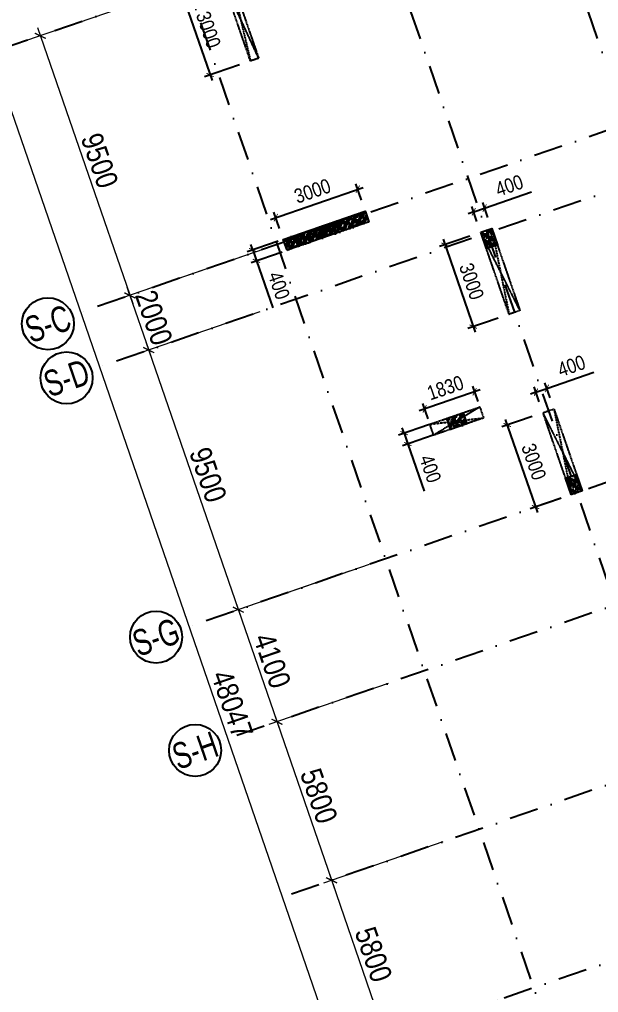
# Model space of a CAD drawing. Header units: millimetres. Extents: x 13965 to 1327256, y -72704 to 46237.
# Drawn here: x 622661 to 642703, y -32339 to 1318 of the extents above; entities that cross this region are included whole.
import ezdxf
from ezdxf.enums import TextEntityAlignment as Align

# ---------------------------------------------------------------- set-up
doc = ezdxf.new("R2010")
doc.units = ezdxf.units.MM
doc.header["$MEASUREMENT"] = 0
for name, pattern in [('DASHDOT', [1, 0.5, -0.25, 0, -0.25]), ('DASHED', [4.5, 3, -1.5]), ('HIDDEN', [0.375, 0.25, -0.125])]:
    doc.linetypes.add(name, pattern=pattern)
for name, color, linetype in [('ccu11-Khuat', 9, 'DASHED'), ('KC2-DIM', 251, 'Continuous'), ('KT-Luoi truc South Tower', 8, 'DASHDOT'), ('ST_MBDV Cot vach 220805$0$AUDIT_I_220805193045-1', 50, 'Continuous'), ('ST_MBDV Cot vach 220805$0$AUDIT_I_220805193045-5', 6, 'Continuous'), ('Xref_ST_MBDV Cot vach 30.7.2022|Xref_ST_MBDV Cot vach 30.7.2022|Xref_ST_MBDV Cot vach 30.7.2022|Xref_ST_MBDV Cot vach 30.7.2022|KC-Betong', 6, 'Continuous')]:
    doc.layers.add(name, color=color, linetype=linetype)
doc.layers.add('KT-Kich thuoc', color=159, linetype='Continuous', lineweight=18)
doc.styles.add('Arial Narrow', font='ARIALN.TTF')
doc.styles.add('ST_MBDV Cot vach 220805$0$HBA-Text', font='GOTHIC.TTF')
doc.dimstyles.new('ccu12-200', dxfattribs={"dimscale": 200, "dimtxt": 2.5, "dimasz": 1, "dimexe": 1, "dimexo": 2, "dimgap": 1, "dimtad": 1, "dimdec": 0, "dimdsep": 46, "dimtxsty": 'Arial Narrow', "dimblk": 'ARCHTICK', "dimcen": -1, "dimdle": 1, "dimclrd": 256, "dimclre": 256, "dimclrt": 3, "dimadec": 0, "dimazin": 2, "dimtfac": 0.1, "dimtdec": 0, "dimtmove": 0, "dimatfit": 1, "dimldrblk": 'ARCHTICK', "dimfxl": 1, "dimtvp": 0.833333, "dimtolj": 1, "dimtzin": 12, "dimarcsym": 0})
doc.dimstyles.new('CCU_1-300', dxfattribs={"dimscale": 300, "dimtxt": 2.5, "dimasz": 1, "dimexe": 1, "dimexo": 2, "dimgap": 0.5, "dimtad": 1, "dimdec": 0, "dimdsep": 46, "dimtxsty": 'Arial Narrow', "dimblk": 'ARCHTICK', "dimcen": -1, "dimdle": 1, "dimclrd": 256, "dimclre": 256, "dimclrt": 3, "dimadec": 0, "dimazin": 2, "dimtfac": 0.1, "dimtdec": 0, "dimtix": 1, "dimtmove": 2, "dimatfit": 1, "dimfxl": 1, "dimtvp": 0.833333, "dimtolj": 1, "dimtzin": 12, "dimarcsym": 0})

# ---------------------------------------------------------------- blocks, each defined once
blk = doc.blocks.new('_ArchTick')
at = {"color": 0, "const_width": 0.15}
blk.add_lwpolyline([(-0.5, -0.5), (0.5, 0.5)], dxfattribs=at)
blk = doc.blocks.new('*D1042')
at = {"layer": 'Defpoints', "color": 0, "transparency": 16777216}
for p in [(-107244, 41911, 0), (-103322, 33214, 0), (-108556, 31407)]:
    blk.add_point(p, dxfattribs=at)
at = {"layer": 'KT-Kich thuoc', "lineweight": -2, "transparency": 16777216}
for p, q in [((-107811, 41715), (-111940, 40289)), ((-111755, 40671), (-108459, 31124)), ((-103889, 33019), (-108840, 31309))]:
    blk.add_line(p, q, dxfattribs=at)
at = {"layer": 'KT-Kich thuoc', "lineweight": -2, "transparency": 16777216, "xscale": 300, "yscale": 300, "zscale": 300}
for p, rotation in [((-111657, 40387), 109.0471379637702), ((-108556, 31407), 289.0471379637702)]:
    blk.add_blockref('_ArchTick', p, dxfattribs=dict(at, rotation=rotation))
at = {"layer": 'KT-Kich thuoc', "color": 3, "transparency": 16777216, "insert": (-109603, 36071), "char_height": 750, "attachment_point": 5, "rotation": 289.0471, "style": 'Arial Narrow'}
blk.add_mtext('\\A1;9500', dxfattribs=at)
blk = doc.blocks.new('*D1043')
at = {"layer": 'Defpoints', "color": 0, "transparency": 16777216}
for p in [(-103491, 31041, 0), (-99707, 22296), (-104803, 20537)]:
    blk.add_point(p, dxfattribs=at)
at = {"layer": 'KT-Kich thuoc', "lineweight": -2, "transparency": 16777216}
for p, q in [((-104058, 30845), (-108187, 29419)), ((-108002, 29801), (-104706, 20253)), ((-100274, 22101), (-105087, 20439))]:
    blk.add_line(p, q, dxfattribs=at)
at = {"layer": 'KT-Kich thuoc', "lineweight": -2, "transparency": 16777216, "xscale": 300, "yscale": 300, "zscale": 300}
for p, rotation in [((-107904, 29517), 109.0471379637702), ((-104803, 20537), 289.0471379637702)]:
    blk.add_blockref('_ArchTick', p, dxfattribs=dict(at, rotation=rotation))
at = {"layer": 'KT-Kich thuoc', "color": 3, "transparency": 16777216, "insert": (-105850, 25201), "char_height": 750, "attachment_point": 5, "rotation": 289.0471, "style": 'Arial Narrow'}
blk.add_mtext('\\A1;9500', dxfattribs=at)
blk = doc.blocks.new('*D1044')
at = {"layer": 'Defpoints', "color": 0, "transparency": 16777216}
for p in [(-104143, 32931, 0), (-103491, 31041, 0), (-107904, 29517)]:
    blk.add_point(p, dxfattribs=at)
at = {"layer": 'KT-Kich thuoc', "lineweight": -2, "transparency": 16777216}
for p, q in [((-104711, 32735), (-108840, 31310)), ((-108557, 31407), (-108654, 31691)), ((-108557, 31407), (-107904, 29517)), ((-104058, 30845), (-108187, 29419)), ((-107904, 29517), (-107806, 29233))]:
    blk.add_line(p, q, dxfattribs=at)
at = {"layer": 'KT-Kich thuoc', "lineweight": -2, "transparency": 16777216, "xscale": 300, "yscale": 300, "zscale": 300}
for p, rotation in [((-108557, 31407), 289.0471379637702), ((-107904, 29517), 109.0471379637702)]:
    blk.add_blockref('_ArchTick', p, dxfattribs=dict(at, rotation=rotation))
at = {"layer": 'KT-Kich thuoc', "color": 3, "transparency": 16777216, "insert": (-107726, 30636), "char_height": 750, "attachment_point": 5, "rotation": 289.0471, "style": 'Arial Narrow'}
blk.add_mtext('\\A1;2000', dxfattribs=at)
blk = doc.blocks.new('ST_MBDV Cot vach 220805$0$GRID-SYM-flat-103')
at = {"layer": 'ST_MBDV Cot vach 220805$0$AUDIT_I_220805193045-1'}
blk.add_circle((0, 0, 0), 900, dxfattribs=at)
at = {"layer": 'ST_MBDV Cot vach 220805$0$AUDIT_I_220805193045-1', "style": 'ST_MBDV Cot vach 220805$0$HBA-Text'}
blk.add_attdef('GRID', text='', height=900, rotation=19.0471, dxfattribs=at).set_placement((0, 0, 0), align=Align.MIDDLE_CENTER)
blk = doc.blocks.new('*D1050')
at = {"layer": 'Defpoints', "color": 0, "transparency": 16777216}
for p in [(-110864, 40661, 0), (-91942, -3636), (-97678, -5616)]:
    blk.add_point(p, dxfattribs=at)
at = {"layer": 'KT-Kich thuoc', "lineweight": -2, "transparency": 16777216}
for p, q in [((-111431, 40465), (-113642, 39702)), ((-113456, 40083), (-97581, -5900)), ((-92509, -3831), (-97962, -5714))]:
    blk.add_line(p, q, dxfattribs=at)
at = {"layer": 'KT-Kich thuoc', "lineweight": -2, "transparency": 16777216, "xscale": 300, "yscale": 300, "zscale": 300}
for p, rotation in [((-113358, 39800), 109.0471379637702), ((-97678, -5616), 289.0471379637702)]:
    blk.add_blockref('_ArchTick', p, dxfattribs=dict(at, rotation=rotation))
at = {"layer": 'KT-Kich thuoc', "color": 3, "transparency": 16777216, "insert": (-105015, 17266), "char_height": 750, "attachment_point": 5, "rotation": 289.0471, "style": 'Arial Narrow'}
blk.add_mtext('\\A1;48047', dxfattribs=at)
blk = doc.blocks.new('*D1051')
at = {"layer": 'Defpoints', "color": 0, "transparency": 16777216}
for p in [(-100390, 22061, 0), (-99052, 18185, 0), (-103465, 16661)]:
    blk.add_point(p, dxfattribs=at)
at = {"layer": 'KT-Kich thuoc', "lineweight": -2, "transparency": 16777216}
for p, q in [((-100958, 21865), (-105087, 20439)), ((-104901, 20820), (-103368, 16378)), ((-99620, 17989), (-103749, 16563))]:
    blk.add_line(p, q, dxfattribs=at)
at = {"layer": 'KT-Kich thuoc', "lineweight": -2, "transparency": 16777216, "xscale": 300, "yscale": 300, "zscale": 300}
for p, rotation in [((-104803, 20537), 109.0471379637702), ((-103465, 16661), 289.0471379637702)]:
    blk.add_blockref('_ArchTick', p, dxfattribs=dict(at, rotation=rotation))
at = {"layer": 'KT-Kich thuoc', "color": 3, "transparency": 16777216, "insert": (-103631, 18773), "char_height": 750, "attachment_point": 5, "rotation": 289.0471, "style": 'Arial Narrow'}
blk.add_mtext('\\A1;4100', dxfattribs=at)
blk = doc.blocks.new('*D1052')
at = {"layer": 'Defpoints', "color": 0, "transparency": 16777216}
for p in [(-99052, 18185, 0), (-97162, 12702, 0), (-101573, 11179)]:
    blk.add_point(p, dxfattribs=at)
at = {"layer": 'KT-Kich thuoc', "lineweight": -2, "transparency": 16777216}
for p, q in [((-99620, 17989), (-103749, 16564)), ((-103563, 16945), (-101475, 10896)), ((-97729, 12506), (-101856, 11081))]:
    blk.add_line(p, q, dxfattribs=at)
at = {"layer": 'KT-Kich thuoc', "lineweight": -2, "transparency": 16777216, "xscale": 300, "yscale": 300, "zscale": 300}
for p, rotation in [((-103466, 16662), 109.0471379637702), ((-101573, 11179), 289.0471379637702)]:
    blk.add_blockref('_ArchTick', p, dxfattribs=dict(at, rotation=rotation))
at = {"layer": 'KT-Kich thuoc', "color": 3, "transparency": 16777216, "insert": (-102015, 14094), "char_height": 750, "attachment_point": 5, "rotation": 289.0471, "style": 'Arial Narrow'}
blk.add_mtext('\\A1;5800', dxfattribs=at)
blk = doc.blocks.new('*D1053')
at = {"layer": 'Defpoints', "color": 0, "transparency": 16777216}
for p in [(-97162, 12702, 0), (-95267, 7220, 0), (-99682, 5696)]:
    blk.add_point(p, dxfattribs=at)
at = {"layer": 'KT-Kich thuoc', "lineweight": -2, "transparency": 16777216}
for p, q in [((-97729, 12506), (-101858, 11080)), ((-101673, 11462), (-99584, 5412)), ((-95834, 7024), (-99966, 5598))]:
    blk.add_line(p, q, dxfattribs=at)
at = {"layer": 'KT-Kich thuoc', "lineweight": -2, "transparency": 16777216, "xscale": 300, "yscale": 300, "zscale": 300}
for p, rotation in [((-101575, 11178), 109.0471379637702), ((-99682, 5696), 289.0471379637702)]:
    blk.add_blockref('_ArchTick', p, dxfattribs=dict(at, rotation=rotation))
at = {"layer": 'KT-Kich thuoc', "color": 3, "transparency": 16777216, "insert": (-100125, 8611), "char_height": 750, "attachment_point": 5, "rotation": 289.0471, "style": 'Arial Narrow'}
blk.add_mtext('\\A1;5800', dxfattribs=at)
blk = doc.blocks.new('*D524')
at = {"layer": 'Defpoints', "color": 0, "transparency": 16777216}
for p in [(629678, 2715, 0), (630657, -121, 0), (629260, -603)]:
    blk.add_point(p, dxfattribs=at)
at = {"layer": 'KC2-DIM', "lineweight": -2, "transparency": 16777216}
for p, q in [((629300, 2585), (628092, 2168)), ((628216, 2422), (629325, -792)), ((630279, -251), (629071, -668))]:
    blk.add_line(p, q, dxfattribs=at)
at = {"layer": 'KC2-DIM', "lineweight": -2, "transparency": 16777216, "xscale": 200, "yscale": 200, "zscale": 200}
for p, rotation in [((628281, 2233), 109.0471379540024), ((629260, -603), 289.0471379540024)]:
    blk.add_blockref('_ArchTick', p, dxfattribs=dict(at, rotation=rotation))
at = {"layer": 'KC2-DIM', "color": 3, "transparency": 16777216, "insert": (629201, 964), "char_height": 500, "attachment_point": 5, "rotation": 289.0471, "style": 'Arial Narrow'}
blk.add_mtext('\\A1;3000', dxfattribs=at)
blk = doc.blocks.new('*D525')
at = {"layer": 'Defpoints', "color": 0, "transparency": 16777216}
for p in [(634368, -4557), (634628, -5309, 0), (631792, -6288, 0)]:
    blk.add_point(p, dxfattribs=at)
at = {"layer": 'KC2-DIM', "lineweight": -2, "transparency": 16777216}
for p, q in [((634497, -4931), (634303, -4368)), ((631344, -5601), (634557, -4492)), ((631662, -5910), (631467, -5347))]:
    blk.add_line(p, q, dxfattribs=at)
at = {"layer": 'KC2-DIM', "lineweight": -2, "transparency": 16777216, "xscale": 200, "yscale": 200, "zscale": 200}
for p, rotation in [((634368, -4557), 19.05077969495984), ((631533, -5536), 199.0507796949598)]:
    blk.add_blockref('_ArchTick', p, dxfattribs=dict(at, rotation=rotation))
at = {"layer": 'KC2-DIM', "color": 3, "transparency": 16777216, "insert": (632802, -4616), "char_height": 500, "attachment_point": 5, "rotation": 19.0508, "style": 'Arial Narrow'}
blk.add_mtext('\\A1;3000', dxfattribs=at)
blk = doc.blocks.new('*D526')
at = {"layer": 'Defpoints', "color": 0, "transparency": 16777216}
for p in [(631998, -6217, 0), (632129, -6595, 0), (630864, -7031)]:
    blk.add_point(p, dxfattribs=at)
at = {"layer": 'KC2-DIM', "lineweight": -2, "transparency": 16777216}
for p, q in [((631620, -6347), (630545, -6719)), ((630734, -6653), (630668, -6464)), ((631751, -6725), (630675, -7097)), ((630734, -6653), (630864, -7031)), ((630864, -7031), (631426, -8658))]:
    blk.add_line(p, q, dxfattribs=at)
at = {"layer": 'KC2-DIM', "lineweight": -2, "transparency": 16777216, "xscale": 200, "yscale": 200, "zscale": 200}
for p, rotation in [((630734, -6653), 289.050779694965), ((630864, -7031), 109.050779694965)]:
    blk.add_blockref('_ArchTick', p, dxfattribs=dict(at, rotation=rotation))
at = {"layer": 'KC2-DIM', "color": 3, "transparency": 16777216, "insert": (631641, -7885), "char_height": 500, "attachment_point": 5, "rotation": 289.0508, "style": 'Arial Narrow'}
blk.add_mtext('\\A1;400', dxfattribs=at)
blk = doc.blocks.new('*D527')
at = {"layer": 'Defpoints', "color": 0, "transparency": 16777216}
for p in [(636684, -12152), (638662, -12275, 0), (636932, -12871, 0)]:
    blk.add_point(p, dxfattribs=at)
at = {"layer": 'KC2-DIM', "lineweight": -2, "transparency": 16777216}
for p, q in [((638532, -11896), (638349, -11367)), ((638603, -11491), (636495, -12217)), ((636801, -12493), (636619, -11963))]:
    blk.add_line(p, q, dxfattribs=at)
at = {"layer": 'KC2-DIM', "lineweight": -2, "transparency": 16777216, "xscale": 200, "yscale": 200, "zscale": 200}
for p, rotation in [((638414, -11556), 19.01648948440353), ((636684, -12152), 199.0164894844036)]:
    blk.add_blockref('_ArchTick', p, dxfattribs=dict(at, rotation=rotation))
at = {"layer": 'KC2-DIM', "color": 3, "transparency": 16777216, "insert": (637401, -11424), "char_height": 500, "attachment_point": 5, "rotation": 19.0165, "style": 'Arial Narrow'}
blk.add_mtext('\\A1;1830', dxfattribs=at)
blk = doc.blocks.new('*D528')
at = {"layer": 'Defpoints', "color": 0, "transparency": 16777216}
for p in [(637232, -12556, 0), (637362, -12934, 0), (636104, -13368)]:
    blk.add_point(p, dxfattribs=at)
at = {"layer": 'KC2-DIM', "lineweight": -2, "transparency": 16777216}
for p, q in [((636854, -12686), (635785, -13055)), ((635974, -12990), (635909, -12801)), ((636984, -13064), (635915, -13433)), ((635974, -12990), (636104, -13368)), ((636104, -13368), (636666, -14995))]:
    blk.add_line(p, q, dxfattribs=at)
at = {"layer": 'KC2-DIM', "lineweight": -2, "transparency": 16777216, "xscale": 200, "yscale": 200, "zscale": 200}
for p, rotation in [((635974, -12990), 289.0471379539982), ((636104, -13368), 109.0471379539982)]:
    blk.add_blockref('_ArchTick', p, dxfattribs=dict(at, rotation=rotation))
at = {"layer": 'KC2-DIM', "color": 3, "transparency": 16777216, "insert": (636881, -14222), "char_height": 500, "attachment_point": 5, "rotation": 289.0471, "style": 'Arial Narrow'}
blk.add_mtext('\\A1;400', dxfattribs=at)
blk = doc.blocks.new('*D529')
at = {"layer": 'Defpoints', "color": 0, "transparency": 16777216}
for p in [(638627, -6044, 0), (639606, -8880, 0), (638368, -9307)]:
    blk.add_point(p, dxfattribs=at)
at = {"layer": 'KC2-DIM', "lineweight": -2, "transparency": 16777216}
for p, q in [((638249, -6174), (637200, -6537)), ((637324, -6282), (638433, -9496)), ((639228, -9010), (638179, -9372))]:
    blk.add_line(p, q, dxfattribs=at)
at = {"layer": 'KC2-DIM', "lineweight": -2, "transparency": 16777216, "xscale": 200, "yscale": 200, "zscale": 200}
for p, rotation in [((637389, -6471), 109.0471379540024), ((638368, -9307), 289.0471379540024)]:
    blk.add_blockref('_ArchTick', p, dxfattribs=dict(at, rotation=rotation))
at = {"layer": 'KC2-DIM', "color": 3, "transparency": 16777216, "insert": (638309, -7741), "char_height": 500, "attachment_point": 5, "rotation": 289.0471, "style": 'Arial Narrow'}
blk.add_mtext('\\A1;3000', dxfattribs=at)
blk = doc.blocks.new('*D530')
at = {"layer": 'Defpoints', "color": 0, "transparency": 16777216}
for p in [(638760, -5204), (638627, -6044, 0), (639005, -5913, 0)]:
    blk.add_point(p, dxfattribs=at)
at = {"layer": 'KC2-DIM', "lineweight": -2, "transparency": 16777216}
for p, q in [((638760, -5204), (640387, -4643)), ((638874, -5535), (638695, -5015)), ((638382, -5335), (638193, -5400)), ((638496, -5666), (638317, -5146)), ((638382, -5335), (638760, -5204))]:
    blk.add_line(p, q, dxfattribs=at)
at = {"layer": 'KC2-DIM', "lineweight": -2, "transparency": 16777216, "xscale": 200, "yscale": 200, "zscale": 200}
for p, rotation in [((638382, -5335), 19.04713795400142), ((638760, -5204), 199.0471379540014)]:
    blk.add_blockref('_ArchTick', p, dxfattribs=dict(at, rotation=rotation))
at = {"layer": 'KC2-DIM', "color": 3, "transparency": 16777216, "insert": (639614, -4428), "char_height": 500, "attachment_point": 5, "rotation": 19.0471, "style": 'Arial Narrow'}
blk.add_mtext('\\A1;400', dxfattribs=at)
blk = doc.blocks.new('*D543')
at = {"layer": 'Defpoints', "color": 0, "transparency": 16777216}
for p in [(640781, -12283, 0), (641760, -15118, 0), (640522, -15546)]:
    blk.add_point(p, dxfattribs=at)
at = {"layer": 'KC2-DIM', "lineweight": -2, "transparency": 16777216}
for p, q in [((640403, -12413), (639354, -12775)), ((639477, -12521), (640587, -15735)), ((641382, -15249), (640333, -15611))]:
    blk.add_line(p, q, dxfattribs=at)
at = {"layer": 'KC2-DIM', "lineweight": -2, "transparency": 16777216, "xscale": 200, "yscale": 200, "zscale": 200}
for p, rotation in [((639543, -12710), 109.0471379540024), ((640522, -15546), 289.0471379540024)]:
    blk.add_blockref('_ArchTick', p, dxfattribs=dict(at, rotation=rotation))
at = {"layer": 'KC2-DIM', "color": 3, "transparency": 16777216, "insert": (640463, -13979), "char_height": 500, "attachment_point": 5, "rotation": 289.0471, "style": 'Arial Narrow'}
blk.add_mtext('\\A1;3000', dxfattribs=at)
blk = doc.blocks.new('*D544')
at = {"layer": 'Defpoints', "color": 0, "transparency": 16777216}
for p in [(640914, -11443), (640781, -12283, 0), (641159, -12152, 0)]:
    blk.add_point(p, dxfattribs=at)
at = {"layer": 'KC2-DIM', "lineweight": -2, "transparency": 16777216}
for p, q in [((640914, -11443), (642541, -10882)), ((640650, -11904), (640471, -11385)), ((640536, -11574), (640914, -11443)), ((641028, -11774), (640849, -11254)), ((640536, -11574), (640347, -11639))]:
    blk.add_line(p, q, dxfattribs=at)
at = {"layer": 'KC2-DIM', "lineweight": -2, "transparency": 16777216, "xscale": 200, "yscale": 200, "zscale": 200}
for p, rotation in [((640536, -11574), 19.04713795400158), ((640914, -11443), 199.0471379540016)]:
    blk.add_blockref('_ArchTick', p, dxfattribs=dict(at, rotation=rotation))
at = {"layer": 'KC2-DIM', "color": 3, "transparency": 16777216, "insert": (641768, -10667), "char_height": 500, "attachment_point": 5, "rotation": 19.0471, "style": 'Arial Narrow'}
blk.add_mtext('\\A1;400', dxfattribs=at)
blk = doc.blocks.new('*U76')
h = blk.add_hatch()
h.set_pattern_fill('VATLIEU04', color=250, scale=40, style=0, pattern_type=2)
h.set_pattern_definition([(50, (-580, 3050), (286.904, -25.101), [30, -330]), (355, (-580, 3050), (-55.5, 300.877), [24, -264]), (100.451, (-556.1, 3047.9), (231.404, 275.776), [25.496, -280.457]), (46.184, (-580, 3130), (426.896, -66.208), [45, -495]), (96.636, (-544.43, 3124.5), (373.865, 389.647), [38.244, -420.685]), (351.184, (-580, 3130), (373.865, 389.65), [36, -396]), (21, (-540, 3110), (238.763, -161.048), [30, -330]), (326, (-540, 3110), (97.326, 290.06), [24, -264]), (71.451, (-520.1, 3096.58), (336.09, 129.012), [25.496, -280.457]), (37.5, (-580, 3050), (4.864, 133.1575), [0, -260.8, 0, -268, 0, -265]), (7.5, (-580, 3050), (105.228, 157.7647), [0, -152.8, 0, -254.8, 0, -101]), (327.5, (-669.2, 3050), (213.529, -9.022), [0, -100, 0, -312, 0, -414]), (317.5, (-709.2, 3050), (233.274, 40.042), [0, -130, 0, -207.2, 0, -294]), (45, (-580, 3050), (-120.208, 120.208), []), (45, (-580, 3099), (-120.208, 120.208), [])])
h.paths.add_polyline_path([(-475, -475), (-105, -475), (-105, 2525), (-475, 2525)])
at = {"color": 6, "ltscale": 0.25}
blk.add_lwpolyline([(-475, -475), (-105, -475), (-105, 2525), (-475, 2525)], close=True, dxfattribs=at)
at = {"layer": 'Defpoints', "linetype": 'ByBlock', "ltscale": 30}
for p, q in [((-105, -475), (-475, 2525)), ((-475, -475), (-105, 2525))]:
    blk.add_line(p, q, dxfattribs=at)
blk = doc.blocks.new('*U69')
h = blk.add_hatch()
h.set_pattern_fill('VATLIEU04', color=250, scale=40, style=0, pattern_type=2)
h.set_pattern_definition([(50, (-550, 650.03), (286.904, -25.1), [30, -330]), (355, (-550, 650.03), (-55.5, 300.88), [24, -264]), (100.451, (-526.1, 647.93), (231.404, 275.776), [25.496, -280.457]), (46.184, (-550, 730.03), (426.9, -66.21), [45, -495]), (96.636, (-514.43, 724.5), (373.87, 389.65), [38.24, -420.69]), (351.184, (-550, 730.03), (373.86, 389.65), [36, -396]), (21, (-510, 710.03), (238.763, -161.048), [30, -330]), (326, (-510, 710.03), (97.326, 290.06), [24, -264]), (71.451, (-490.1, 696.6), (336.09, 129.01), [25.496, -280.457]), (37.5, (-550, 650.03), (4.864, 133.1575), [0, -260.8, 0, -268, 0, -265]), (7.5, (-550, 650.03), (105.228, 157.765), [0, -152.8, 0, -254.8, 0, -101]), (327.5, (-639.2, 650.03), (213.529, -9.022), [0, -100, 0, -312, 0, -414]), (317.5, (-679.2, 650.03), (233.274, 40.042), [0, -130, 0, -207.2, 0, -294]), (45, (-550, 650.03), (-120.208, 120.208), []), (45, (-550, 699.03), (-120.208, 120.208), [])])
h.paths.add_polyline_path([(-475, -475), (-75, -475), (-75, 125), (-475, 125)])
at = {"color": 6, "ltscale": 0.25}
blk.add_lwpolyline([(-475, -475), (-75, -475), (-75, 125), (-475, 125)], close=True, dxfattribs=at)
at = {"layer": 'Defpoints', "linetype": 'ByBlock', "ltscale": 30}
for p, q in [((-75, -475), (-475, 125)), ((-475, -475), (-75, 125))]:
    blk.add_line(p, q, dxfattribs=at)
blk = doc.blocks.new('*U55')
h = blk.add_hatch()
h.set_pattern_fill('VATLIEU04', color=250, scale=40, style=0, pattern_type=2)
h.set_pattern_definition([(50, (-550, 650.2), (286.904, -25.1), [30, -330]), (355, (-550, 650.2), (-55.5, 300.88), [24, -264]), (100.451, (-526.1, 648.1), (231.404, 275.776), [25.496, -280.457]), (46.184, (-550, 730.2), (426.9, -66.21), [45, -495]), (96.636, (-514.43, 724.67), (373.87, 389.65), [38.24, -420.69]), (351.184, (-550, 730.2), (373.86, 389.65), [36, -396]), (21, (-510, 710.2), (238.763, -161.048), [30, -330]), (326, (-510, 710.2), (97.326, 290.06), [24, -264]), (71.451, (-490.1, 696.77), (336.09, 129.01), [25.496, -280.457]), (37.5, (-550, 650.19), (4.864, 133.1575), [0, -260.8, 0, -268, 0, -265]), (7.5, (-550, 650.19), (105.228, 157.765), [0, -152.8, 0, -254.8, 0, -101]), (327.5, (-639.2, 650.19), (213.529, -9.022), [0, -100, 0, -312, 0, -414]), (317.5, (-679.2, 650.2), (233.274, 40.042), [0, -130, 0, -207.2, 0, -294]), (45, (-550, 650.19), (-120.208, 120.208), []), (45, (-550, 699.19), (-120.208, 120.208), [])])
h.paths.add_polyline_path([(-475, -475), (-75, -475), (-75, 125), (-475, 125)])
at = {"color": 6, "ltscale": 0.25}
blk.add_lwpolyline([(-475, -475), (-75, -475), (-75, 125), (-475, 125)], close=True, dxfattribs=at)
at = {"layer": 'Defpoints', "linetype": 'ByBlock', "ltscale": 30}
for p, q in [((-75, -475), (-475, 125)), ((-475, -475), (-75, 125))]:
    blk.add_line(p, q, dxfattribs=at)
blk = doc.blocks.new('*U1000')
at = {"color": 6, "linetype": 'HIDDEN', "ltscale": 10}
for p, q in [((-75, 2525), (-475, -475)), ((-75, -475), (-475, 2525))]:
    blk.add_line(p, q, dxfattribs=at)
blk.add_lwpolyline([(-475, -475), (-75, -475), (-75, 2525), (-475, 2525)], close=True, dxfattribs=at)
blk = doc.blocks.new('*U37')
h = blk.add_hatch()
h.set_pattern_fill('VATLIEU04', color=250, scale=40, style=0, pattern_type=2)
h.set_pattern_definition([(50, (-550, 3050), (286.904, -25.101), [30, -330]), (355, (-550, 3050), (-55.5, 300.877), [24, -264]), (100.451, (-526.1, 3047.9), (231.404, 275.776), [25.496, -280.457]), (46.184, (-550, 3130), (426.896, -66.208), [45, -495]), (96.636, (-514.43, 3124.5), (373.865, 389.647), [38.244, -420.685]), (351.184, (-550, 3130), (373.865, 389.65), [36, -396]), (21, (-510, 3110), (238.763, -161.048), [30, -330]), (326, (-510, 3110), (97.326, 290.06), [24, -264]), (71.451, (-490.1, 3096.58), (336.09, 129.012), [25.496, -280.457]), (37.5, (-550, 3050), (4.864, 133.1575), [0, -260.8, 0, -268, 0, -265]), (7.5, (-550, 3050), (105.228, 157.7647), [0, -152.8, 0, -254.8, 0, -101]), (327.5, (-639.2, 3050), (213.529, -9.022), [0, -100, 0, -312, 0, -414]), (317.5, (-679.2, 3050), (233.274, 40.042), [0, -130, 0, -207.2, 0, -294]), (45, (-550, 3050), (-120.208, 120.208), []), (45, (-550, 3099), (-120.208, 120.208), [])])
h.paths.add_polyline_path([(-475, -475), (-75, -475), (-75, 2525), (-475, 2525)])
at = {"color": 6, "ltscale": 0.25}
blk.add_lwpolyline([(-475, -475), (-75, -475), (-75, 2525), (-475, 2525)], close=True, dxfattribs=at)
at = {"layer": 'Defpoints', "linetype": 'ByBlock', "ltscale": 30}
for p, q in [((-75, -475), (-475, 2525)), ((-475, -475), (-75, 2525))]:
    blk.add_line(p, q, dxfattribs=at)
blk = doc.blocks.new('*U999')
at = {"color": 6, "linetype": 'HIDDEN', "ltscale": 10}
for p, q in [((-175, 2525), (-475, -475)), ((-175, -475), (-475, 2525))]:
    blk.add_line(p, q, dxfattribs=at)
blk.add_lwpolyline([(-475, -475), (-175, -475), (-175, 2525), (-475, 2525)], close=True, dxfattribs=at)
blk = doc.blocks.new('*U1001')
at = {"color": 6, "linetype": 'HIDDEN', "ltscale": 10}
for p, q in [((-75, 1352), (-475, -475)), ((-75, -475), (-475, 1352))]:
    blk.add_line(p, q, dxfattribs=at)
blk.add_lwpolyline([(-475, -475), (-75, -475), (-75, 1352), (-475, 1352)], close=True, dxfattribs=at)
blk = doc.blocks.new('MBCV-T37')
at = {"layer": 'ST_MBDV Cot vach 220805$0$AUDIT_I_220805193045-5', "linetype": 'ByBlock', "extrusion": (-1.72044e-08, -5.9383e-09, 1), "xscale": -1, "rotation": 289.0507796949594}
blk.add_blockref('*U76', (-69049, 16102, 0), dxfattribs=at)
at = {"layer": 'ST_MBDV Cot vach 220805$0$AUDIT_I_220805193045-5', "linetype": 'ByBlock', "xscale": -1}
for name, p, rotation in [('*U69', (-62035, 15826, 0), 199.0471379540016), ('*U55', (-63393, 9903, 0), 289.0471379540016), ('*U55', (-59098, 7319, 0), 199.0471379540016)]:
    blk.add_blockref(name, p, dxfattribs=dict(at, rotation=rotation))
at = {"layer": 'Xref_ST_MBDV Cot vach 30.7.2022|Xref_ST_MBDV Cot vach 30.7.2022|Xref_ST_MBDV Cot vach 30.7.2022|Xref_ST_MBDV Cot vach 30.7.2022|KC-Betong', "linetype": 'ByBlock', "xscale": -1}
for name, p, rotation in [('*U999', (-70984, 24585, 0), 199.0471379540016), ('*U1000', (-62035, 15826, 0), 199.0471379540016), ('*U1001', (-63975, 9708, 0), 289.0471379540017), ('*U1000', (-59881, 9587, 0), 199.0471379540016)]:
    blk.add_blockref(name, p, dxfattribs=dict(at, rotation=rotation))
at = {"layer": 'Xref_ST_MBDV Cot vach 30.7.2022|Xref_ST_MBDV Cot vach 30.7.2022|Xref_ST_MBDV Cot vach 30.7.2022|Xref_ST_MBDV Cot vach 30.7.2022|KC-Betong', "linetype": 'ByBlock', "extrusion": (-1.72044e-08, -5.9383e-09, 1), "xscale": -1, "rotation": 289.0507796949594}
blk.add_blockref('*U37', (-69049, 16102, 0), dxfattribs=at)
blk = doc.blocks.new('Asix South Tower')
at = {"layer": 'KT-Luoi truc South Tower', "ltscale": 2000}
for p, q in [((-45928.1, 63080), (-113358.3, 39799.9)), ((-96619.8, 52578.2), (-78454.5, -37)), ((-102102.2, 50685.3), (-83937, -1929.8)), ((-108719, 48400.9), (-90553.7, -4214.3)), ((-67132.6, 45709), (-110541.5, 30722.1)), ((-66479.9, 43818.5), (-109888.9, 28831.6)), ((-37736.8, 39354.3), (-105450.5, 15976.2)), ((-63379.6, 34838.6), (-106788.6, 19851.7)), ((-37735.1, 33218.9), (-103274.2, 10591.7)), ((-47391.3, 23749.2), (-101381.4, 5109.2))]:
    blk.add_line(p, q, dxfattribs=at)
at = {"layer": 'KT-Kich thuoc'}
ref = blk.add_blockref('ST_MBDV Cot vach 220805$0$GRID-SYM-flat-103', (-111392.3, 30428.4, 0), dxfattribs=at)
ref.add_attrib('GRID', 'S-C', dxfattribs={"layer": 'ST_MBDV Cot vach 220805$0$AUDIT_I_220805193045-1', "height": 900, "rotation": 19, "style": 'ST_MBDV Cot vach 220805$0$HBA-Text', "width": 0.75}).set_placement((-111392.3, 30428.4, 0), align=Align.MIDDLE_CENTER)
ref = blk.add_blockref('ST_MBDV Cot vach 220805$0$GRID-SYM-flat-103', (-110745.1, 28554.5, 0), dxfattribs=at)
ref.add_attrib('GRID', 'S-D', dxfattribs={"layer": 'ST_MBDV Cot vach 220805$0$AUDIT_I_220805193045-1', "height": 900, "rotation": 19, "style": 'ST_MBDV Cot vach 220805$0$HBA-Text', "width": 0.75}).set_placement((-110745.1, 28554.5, 0), align=Align.MIDDLE_CENTER)
ref = blk.add_blockref('ST_MBDV Cot vach 220805$0$GRID-SYM-flat-103', (-107650.1, 19589.9, 0), dxfattribs=at)
ref.add_attrib('GRID', 'S-G', dxfattribs={"layer": 'ST_MBDV Cot vach 220805$0$AUDIT_I_220805193045-1', "height": 900, "rotation": 19, "style": 'ST_MBDV Cot vach 220805$0$HBA-Text', "width": 0.75}).set_placement((-107650.1, 19589.9, 0), align=Align.MIDDLE_CENTER)
ref = blk.add_blockref('ST_MBDV Cot vach 220805$0$GRID-SYM-flat-103', (-106297, 15670.3, 0), dxfattribs=at)
ref.add_attrib('GRID', 'S-H', dxfattribs={"layer": 'ST_MBDV Cot vach 220805$0$AUDIT_I_220805193045-1', "height": 900, "rotation": 19, "style": 'ST_MBDV Cot vach 220805$0$HBA-Text', "width": 0.75}).set_placement((-106297, 15670.3, 0), align=Align.MIDDLE_CENTER)
for base, p1, p2, picture, middle in [((-108556.5, 31407.3), (-107243.8, 41910.9, 0), (-103322.2, 33214.4, 0), '*D1042', (-109602.9, 36071.2)), ((-97678.5, -5616.2), (-110863.9, 40661.1, 0), (-91942.1, -3635.7), '*D1050', (-105014.6, 17265.8)), ((-107903.8, 29516.9), (-104143.5, 32931, 0), (-103490.8, 31040.5, 0), '*D1044', (-107726.4, 30636.1)), ((-104803.5, 20536.9), (-103490.8, 31040.5, 0), (-99707.3, 22296.4), '*D1043', (-105849.9, 25200.8)), ((-103465.5, 16661.4), (-100390.5, 22060.5, 0), (-99052.4, 18185, 0), '*D1051', (-103630.7, 18773.1)), ((-101572.7, 11179.1), (-99052.5, 18185.1, 0), (-97161.7, 12702, 0), '*D1052', (-102015.4, 14094.2)), ((-99682, 5695.9), (-97161.7, 12702, 0), (-95266.9, 7220.2, 0), '*D1053', (-100124.6, 8611.1))]:
    dim = blk.add_linear_dim(base=base, p1=p1, p2=p2, angle=109.04714, dimstyle='CCU_1-300', dxfattribs=at)
    dim.commit()
    dim.dimension.update_dxf_attribs({"geometry": picture, "text_midpoint": middle})

msp = doc.modelspace()

# ---------------------------------------------------------------- block references
at = {"layer": 'ccu11-Khuat'}
msp.add_blockref('MBCV-T37', (701265.6, -22163.9, 0), dxfattribs=at)
at = {"layer": 'KT-Kich thuoc'}
msp.add_blockref('Asix South Tower', (735038.2, -39634.4), dxfattribs=at)

# ---------------------------------------------------------------- dimensions: what is measured, and where the dimension line sits
at = {"layer": 'KC2-DIM'}
dim = msp.add_aligned_dim(p1=(629677.9, 2715.2, 0), p2=(630656.9, -120.5, 0), distance=-1478, dimstyle='ccu12-200', override={"dimzin": 0}, dxfattribs=at)
dim.commit()
dim.dimension.update_dxf_attribs({"geometry": '*D524', "text_midpoint": (629200.7, 963.6)})
for p1, p2, distance, picture, middle in [((638626.8, -6043.9, 0), (639004.9, -5913.3, 0), 749.9, '*D530', (639614, -4428.1)), ((631792.2, -6287.9, 0), (634627.9, -5308.7, 0), 795.2, '*D525', (632801.9, -4616.3)), ((638626.8, -6043.9, 0), (639605.8, -8879.6, 0), -1309.7, '*D529', (638308.7, -7740.6)), ((631998.5, -6216.6, 0), (632129, -6594.7, 0), -1338.1, '*D526', (631640.7, -7885.2)), ((640780.7, -12282.5, 0), (641158.8, -12152, 0), 749.9, '*D544', (641767.9, -10666.7)), ((638661.9, -12274.5, 0), (636931.5, -12870.9, 0), -760.2, '*D527', (637400.7, -11423.6)), ((640780.7, -12282.5, 0), (641759.7, -15118.3, 0), -1309.7, '*D543', (640462.6, -13979.2)), ((637231.8, -12555.7, 0), (637362.3, -12933.8, 0), -1330.8, '*D528', (636880.8, -14221.9))]:
    dim = msp.add_aligned_dim(p1=p1, p2=p2, distance=distance, dimstyle='ccu12-200', dxfattribs=at)
    dim.commit()
    dim.dimension.update_dxf_attribs({"geometry": picture, "text_midpoint": middle})

doc.saveas('drawing.dxf')
